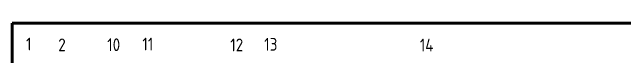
# Paper-space layout '冷却器装配图' of a CAD drawing. Header units: millimetres. Extents: x 19 to 3256, y 21 to 3253.
# Drawn here: x 19 to 1926, y 2170 to 2275 of the extents above; entities that cross this region are included whole.
import ezdxf

# ---------------------------------------------------------------- set-up
doc = ezdxf.new("R2010")
doc.units = ezdxf.units.MM
doc.header["$PDMODE"] = 35
doc.header["$PDSIZE"] = -0.5
for name, color, linetype, lineweight in [('fuzhuxian2', 20, 'Continuous', 25), ('粗实线', 250, 'Continuous', 60), ('细实线０.18', 5, 'Continuous', 18)]:
    doc.layers.add(name, color=color, linetype=linetype, lineweight=lineweight)
doc.styles.add('国标文字-5', font='gbenor.shx', dxfattribs={"height": 5, "bigfont": 'gbcbig.shx'})

psp = doc.layouts.new('冷却器装配图')

# ---------------------------------------------------------------- linework, layer by layer
at = {"layer": 'fuzhuxian2'}
for p in [(1627.4, 2273.8), (1637.4, 2273.8), (1647.4, 2273.8)]:
    psp.add_point(p, dxfattribs=at)
at = {"layer": '粗实线'}
for p, q in [((3256, 2273.8), (18.8, 2273.8)), ((18.8, 2273.8), (18.8, 22.4))]:
    psp.add_line(p, q, dxfattribs=at)

# ---------------------------------------------------------------- texts
at = {"layer": '细实线０.18', "style": '国标文字-5'}
for s, p in [('1', (61.8, 2188.2)), ('2', (162.2, 2185.6)), ('10', (314.6, 2186.1)), ('11', (424, 2188)), ('12', (697.8, 2185.3)), ('13', (803.5, 2187.3)), ('14', (1288, 2184.8))]:
    psp.add_text(s, height=40, dxfattribs=at).set_placement(p)

doc.saveas('drawing.dxf')
